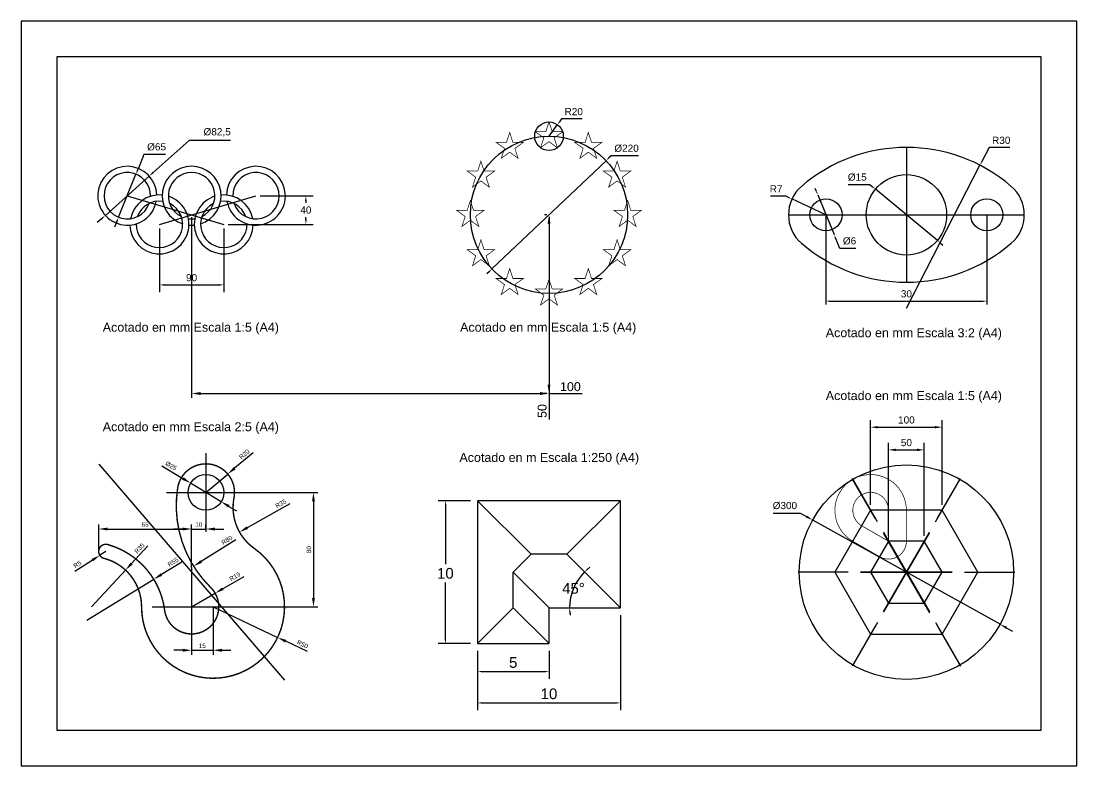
# Model space of a CAD drawing. Header units: millimetres. Extents: x 2506 to 5495, y 1094 to 5567.
# Drawn here: x 2506 to 2801.4, y 1094 to 1302.4 of the extents above; entities that cross this region are included whole.
import ezdxf

# ---------------------------------------------------------------- set-up
doc = ezdxf.new("R2010")
doc.units = ezdxf.units.MM
doc.layers.add('CapaCotas', color=252, linetype='Continuous')
doc.styles.get("Standard").update_dxf_attribs({"font": 'arial.ttf'})
doc.dimstyles.new('ISO-25', dxfattribs={"dimtxt": 2.5, "dimasz": 2.5, "dimexe": 1.25, "dimexo": 0.625, "dimtad": 1, "dimtxsty": 'Standard', "dimcen": 2.5, "dimadec": 0, "dimazin": 0, "dimtfac": 1, "dimtmove": 0, "dimatfit": 3, "dimfxl": 1, "dimarcsym": 0})

# ---------------------------------------------------------------- blocks, each defined once
blk = doc.blocks.new('*D3')
at = {"layer": 'CapaCotas', "color": 0, "lineweight": -2, "transparency": 16777216}
for p, q in [((-15.96, -15.15), (15.96, 15.15)), ((17.41, 16.52), (16.68, 15.83)), ((25, 16.52), (17.41, 16.52)), ((-16.68, -15.83), (-17.41, -16.52))]:
    blk.add_line(p, q, dxfattribs=at)
at = {"layer": 'CapaCotas', "color": 0, "transparency": 16777216}
for points in [[(16.57, 15.95), (16.8, 15.71), (15.96, 15.15)], [(-16.8, -15.71), (-16.57, -15.95), (-15.96, -15.15)]]:
    blk.add_solid(points, dxfattribs=at)
at = {"layer": 'Defpoints', "color": 0, "transparency": 16777216}
for p in [(15.96, 15.15), (-15.96, -15.15)]:
    blk.add_point(p, dxfattribs=at)
at = {"layer": 'CapaCotas', "color": 0, "transparency": 16777216, "insert": (21.7, 18.6), "char_height": 2, "attachment_point": 5}
blk.add_mtext('%%C220', dxfattribs=at)
blk = doc.blocks.new('*D4')
at = {"layer": 'CapaCotas', "color": 0, "lineweight": -2, "transparency": 16777216}
for p, q in [((3.53, 26.85), (2.94, 26.04)), ((9.31, 26.85), (3.53, 26.85)), ((0, 22), (2.36, 25.23))]:
    blk.add_line(p, q, dxfattribs=at)
at = {"layer": 'CapaCotas', "color": 0, "transparency": 16777216}
blk.add_solid([(2.81, 26.14), (3.08, 25.94), (2.36, 25.23)], dxfattribs=at)
at = {"layer": 'Defpoints', "color": 0, "transparency": 16777216}
for p in [(2.36, 25.23), (0, 22)]:
    blk.add_point(p, dxfattribs=at)
at = {"layer": 'CapaCotas', "color": 0, "transparency": 16777216, "insert": (6.92, 28.87), "char_height": 2, "attachment_point": 5}
blk.add_mtext('R20', dxfattribs=at)
blk = doc.blocks.new('*D12')
at = {"layer": 'CapaCotas', "color": 0, "lineweight": -2, "transparency": 16777216}
for p, q in [((-22, 20), (-30.99, 20)), ((-28.99, 19), (-28.99, 2.2)), ((-28.99, -19), (-28.99, -2.87)), ((-22, -20), (-30.99, -20))]:
    blk.add_line(p, q, dxfattribs=at)
at = {"layer": 'CapaCotas', "color": 0, "transparency": 16777216}
for points in [[(-29.16, 19), (-28.83, 19), (-28.99, 20)], [(-29.16, -19), (-28.83, -19), (-28.99, -20)]]:
    blk.add_solid(points, dxfattribs=at)
at = {"layer": 'Defpoints', "color": 0, "transparency": 16777216}
for p in [(-20, 20), (-28.99, -20), (-20, -20)]:
    blk.add_point(p, dxfattribs=at)
at = {"layer": 'CapaCotas', "color": 0, "transparency": 16777216, "insert": (-28.99, -0.34), "char_height": 3, "attachment_point": 5}
blk.add_mtext('10', dxfattribs=at)
blk = doc.blocks.new('*D13')
at = {"layer": 'CapaCotas', "color": 0, "lineweight": -2, "transparency": 16777216}
for p, q in [((-20, -22), (-20, -29.81)), ((0, -22), (0, -29.81)), ((-19, -27.81), (-1, -27.81))]:
    blk.add_line(p, q, dxfattribs=at)
at = {"layer": 'CapaCotas', "color": 0, "transparency": 16777216}
for points in [[(-19, -27.64), (-19, -27.97), (-20, -27.81)], [(-1, -27.64), (-1, -27.97), (0, -27.81)]]:
    blk.add_solid(points, dxfattribs=at)
at = {"layer": 'Defpoints', "color": 0, "transparency": 16777216}
for p in [(-20, -20), (0, -20), (0, -27.81)]:
    blk.add_point(p, dxfattribs=at)
at = {"layer": 'CapaCotas', "color": 0, "transparency": 16777216, "insert": (-10, -25.28), "char_height": 3, "attachment_point": 5}
blk.add_mtext('5', dxfattribs=at)
blk = doc.blocks.new('*D14')
at = {"layer": 'CapaCotas', "color": 0, "lineweight": -2, "transparency": 16777216}
for p, q in [((20, -12), (20, -38.59)), ((-20, -22), (-20, -38.59)), ((-19, -36.59), (19, -36.59))]:
    blk.add_line(p, q, dxfattribs=at)
at = {"layer": 'CapaCotas', "color": 0, "transparency": 16777216}
for points in [[(-19, -36.42), (-19, -36.75), (-20, -36.59)], [(19, -36.42), (19, -36.75), (20, -36.59)]]:
    blk.add_solid(points, dxfattribs=at)
at = {"layer": 'Defpoints', "color": 0, "transparency": 16777216}
for p in [(20, -10), (-20, -20), (20, -36.59)]:
    blk.add_point(p, dxfattribs=at)
at = {"layer": 'CapaCotas', "color": 0, "transparency": 16777216, "insert": (0, -34.05), "char_height": 3, "attachment_point": 5}
blk.add_mtext('10', dxfattribs=at)
blk = doc.blocks.new('*D15')
at = {"layer": 'CapaCotas', "color": 0, "lineweight": -2, "transparency": 16777216}
for start, end in [(135, 180), (126.9466, 130.9733), (184.0267, 188.0534)]:
    blk.add_arc((20, -10), 14.23, start, end, dxfattribs=at)
at = {"layer": 'CapaCotas', "color": 0, "transparency": 16777216}
for points in [[(10.78, 0.62), (10.55, 0.87), (9.94, 0.06)], [(5.64, -11.01), (5.97, -10.99), (5.77, -10)]]:
    blk.add_solid(points, dxfattribs=at)
at = {"layer": 'Defpoints', "color": 0, "transparency": 16777216}
for p in [(5, 5), (7.67, -2.88), (0, -10), (20, -10), (20, -10)]:
    blk.add_point(p, dxfattribs=at)
at = {"layer": 'CapaCotas', "color": 0, "transparency": 16777216, "insert": (6.85, -4.55), "char_height": 3, "attachment_point": 5}
blk.add_mtext('45°', dxfattribs=at)
blk = doc.blocks.new('*D16')
at = {"layer": 'CapaCotas', "color": 0, "lineweight": -2, "transparency": 16777216}
for p, q in [((-5, 10.16), (-5, 36.23)), ((5, 10.16), (5, 36.23)), ((-3, 34.23), (3, 34.23))]:
    blk.add_line(p, q, dxfattribs=at)
at = {"layer": 'CapaCotas', "color": 0, "transparency": 16777216}
for points in [[(-3, 34.56), (-3, 33.89), (-5, 34.23)], [(3, 34.56), (3, 33.89), (5, 34.23)]]:
    blk.add_solid(points, dxfattribs=at)
at = {"layer": 'Defpoints', "color": 0, "transparency": 16777216}
for p in [(5, 34.23), (-5, 8.66), (5, 8.66)]:
    blk.add_point(p, dxfattribs=at)
at = {"layer": 'CapaCotas', "color": 0, "transparency": 16777216, "insert": (0, 36.25), "char_height": 2, "attachment_point": 5}
blk.add_mtext('50', dxfattribs=at)
blk = doc.blocks.new('*D17')
at = {"layer": 'CapaCotas', "color": 0, "lineweight": -2, "transparency": 16777216}
for p, q in [((-10, 18.82), (-10, 42.57)), ((10, 18.82), (10, 42.57)), ((-8, 40.57), (8, 40.57))]:
    blk.add_line(p, q, dxfattribs=at)
at = {"layer": 'CapaCotas', "color": 0, "transparency": 16777216}
for points in [[(-8, 40.9), (-8, 40.23), (-10, 40.57)], [(8, 40.9), (8, 40.23), (10, 40.57)]]:
    blk.add_solid(points, dxfattribs=at)
at = {"layer": 'Defpoints', "color": 0, "transparency": 16777216}
for p in [(10, 40.57), (-10, 17.32), (10, 17.32)]:
    blk.add_point(p, dxfattribs=at)
at = {"layer": 'CapaCotas', "color": 0, "transparency": 16777216, "insert": (0, 42.59), "char_height": 2, "attachment_point": 5}
blk.add_mtext('100', dxfattribs=at)
blk = doc.blocks.new('*D18')
at = {"layer": 'CapaCotas', "color": 0, "lineweight": -2, "transparency": 16777216}
for p, q in [((-37.3, 16.53), (-29.71, 16.53)), ((-29.71, 16.53), (-27.96, 15.56)), ((26.22, -14.59), (-26.22, 14.59)), ((27.96, -15.56), (29.71, -16.53))]:
    blk.add_line(p, q, dxfattribs=at)
at = {"layer": 'CapaCotas', "color": 0, "transparency": 16777216}
for points in [[(-27.8, 15.85), (-28.13, 15.27), (-26.22, 14.59)], [(28.13, -15.27), (27.8, -15.85), (26.22, -14.59)]]:
    blk.add_solid(points, dxfattribs=at)
at = {"layer": 'Defpoints', "color": 0, "transparency": 16777216}
for p in [(-26.22, 14.59), (26.22, -14.59)]:
    blk.add_point(p, dxfattribs=at)
at = {"layer": 'CapaCotas', "color": 0, "transparency": 16777216, "insert": (-34, 18.61), "char_height": 2, "attachment_point": 5}
blk.add_mtext('%%C300', dxfattribs=at)
blk = doc.blocks.new('*U19')
at = {"layer": 'CapaCotas'}
for p, q in [((-8.56, 14.82), (-15, 25.98)), ((6.58, -11.4), (-6.27, 10.86)), ((8.29, -14.36), (15, -25.98))]:
    blk.add_line(p, q, dxfattribs=at)
blk = doc.blocks.new('*U20')
at = {"layer": 'CapaCotas', "color": 0, "linetype": 'ByBlock', "lineweight": -2, "transparency": 16777216}
for p, rotation in [((345.98, 380.57), 59.99999999999999), ((346.14, 380.29), 120), ((346.46, 380.84), 299.9999999999999), ((346.61, 380.57), 240), ((346.46, 380.29), 180)]:
    blk.add_blockref('*U19', p, dxfattribs=dict(at, rotation=rotation))
blk.add_blockref('*U19', (346.14, 380.84), dxfattribs=at)
blk = doc.blocks.new('*D22')
at = {"layer": 'CapaCotas', "color": 0, "lineweight": -2, "transparency": 16777216}
for p, q in [((17.18, 33.41), (12.03, 29.08)), ((4, 22.31), (10.12, 27.47))]:
    blk.add_line(p, q, dxfattribs=at)
at = {"layer": 'CapaCotas', "color": 0, "transparency": 16777216}
blk.add_solid([(11.76, 29.39), (12.3, 28.76), (10.12, 27.47)], dxfattribs=at)
at = {"layer": 'Defpoints', "color": 0, "transparency": 16777216}
for p in [(10.12, 27.47), (4, 22.31)]:
    blk.add_point(p, dxfattribs=at)
at = {"layer": 'CapaCotas', "color": 0, "transparency": 16777216, "insert": (14.75, 33.02), "char_height": 1.25, "attachment_point": 5, "rotation": 40.1013}
blk.add_mtext('R20', dxfattribs=at)
blk = doc.blocks.new('*D23')
at = {"layer": 'CapaCotas', "color": 0, "lineweight": -2, "transparency": 16777216}
for p, q in [((-8.32, 29.78), (-2.41, 26.2)), ((8.28, 19.72), (-0.28, 24.9)), ((10.41, 18.42), (12.55, 17.13))]:
    blk.add_line(p, q, dxfattribs=at)
at = {"layer": 'CapaCotas', "color": 0, "transparency": 16777216}
for points in [[(-2.2, 26.56), (-2.63, 25.84), (-0.28, 24.9)], [(10.63, 18.78), (10.2, 18.07), (8.28, 19.72)]]:
    blk.add_solid(points, dxfattribs=at)
at = {"layer": 'Defpoints', "color": 0, "transparency": 16777216}
for p in [(-0.28, 24.9), (8.28, 19.72)]:
    blk.add_point(p, dxfattribs=at)
at = {"layer": 'CapaCotas', "color": 0, "transparency": 16777216, "insert": (-5.76, 29.75), "char_height": 1.25, "attachment_point": 5, "rotation": 328.778}
blk.add_mtext('%%C25', dxfattribs=at)
blk = doc.blocks.new('*D24')
at = {"layer": 'CapaCotas', "color": 0, "lineweight": -2, "transparency": 16777216}
for p, q in [((-2.5, 12.08), (-5, 12.08)), ((0, 1.31), (0, 13.33)), ((0, 12.08), (4, 12.08)), ((4, 12.08), (4, 13.33)), ((6.5, 12.08), (9, 12.08))]:
    blk.add_line(p, q, dxfattribs=at)
at = {"layer": 'CapaCotas', "color": 0, "transparency": 16777216}
for points in [[(-2.5, 12.49), (-2.5, 11.66), (0, 12.08)], [(6.5, 12.49), (6.5, 11.66), (4, 12.08)]]:
    blk.add_solid(points, dxfattribs=at)
at = {"layer": 'Defpoints', "color": 0, "transparency": 16777216}
for p in [(4, 12.08), (4, 12.08), (0, 1.31)]:
    blk.add_point(p, dxfattribs=at)
at = {"layer": 'CapaCotas', "color": 0, "transparency": 16777216, "insert": (2, 13.34), "char_height": 1.25, "width": 4.2224, "attachment_point": 5}
blk.add_mtext('10', dxfattribs=at)
blk = doc.blocks.new('*D25')
at = {"layer": 'CapaCotas', "color": 0, "lineweight": -2, "transparency": 16777216}
for p, q in [((6, -9.69), (6, -23.11)), ((-2.5, -21.86), (-5, -21.86)), ((0, -20.69), (0, -23.11)), ((0, -21.86), (6, -21.86)), ((8.5, -21.86), (11, -21.86))]:
    blk.add_line(p, q, dxfattribs=at)
at = {"layer": 'CapaCotas', "color": 0, "transparency": 16777216}
for points in [[(-2.5, -21.44), (-2.5, -22.27), (0, -21.86)], [(8.5, -21.44), (8.5, -22.27), (6, -21.86)]]:
    blk.add_solid(points, dxfattribs=at)
at = {"layer": 'Defpoints', "color": 0, "transparency": 16777216}
for p in [(6, -9.69), (0, -20.69), (6, -21.86)]:
    blk.add_point(p, dxfattribs=at)
at = {"layer": 'CapaCotas', "color": 0, "transparency": 16777216, "insert": (3, -20.6), "char_height": 1.25, "attachment_point": 5}
blk.add_mtext('15', dxfattribs=at)
blk = doc.blocks.new('*D26')
at = {"layer": 'CapaCotas', "color": 0, "lineweight": -2, "transparency": 16777216}
for p, q in [((-26, 5.8), (-26, 13.33)), ((-23.5, 12.08), (-2.5, 12.08)), ((0, 12.08), (0, 13.33))]:
    blk.add_line(p, q, dxfattribs=at)
at = {"layer": 'CapaCotas', "color": 0, "transparency": 16777216}
for points in [[(-23.5, 12.49), (-23.5, 11.66), (-26, 12.08)], [(-2.5, 12.49), (-2.5, 11.66), (0, 12.08)]]:
    blk.add_solid(points, dxfattribs=at)
at = {"layer": 'Defpoints', "color": 0, "transparency": 16777216}
for p in [(0, 12.08), (0, 12.08), (-26, 5.8)]:
    blk.add_point(p, dxfattribs=at)
at = {"layer": 'CapaCotas', "color": 0, "transparency": 16777216, "insert": (-13, 13.34), "char_height": 1.25, "attachment_point": 5}
blk.add_mtext('65', dxfattribs=at)
blk = doc.blocks.new('*D27')
at = {"layer": 'CapaCotas', "color": 0, "lineweight": -2, "transparency": 16777216}
for p, q in [((4, 22.31), (35.35, 22.31)), ((34.1, 19.81), (34.1, -7.19)), ((0, -9.69), (35.35, -9.69))]:
    blk.add_line(p, q, dxfattribs=at)
at = {"layer": 'CapaCotas', "color": 0, "transparency": 16777216}
for points in [[(33.68, 19.81), (34.51, 19.81), (34.1, 22.31)], [(33.68, -7.19), (34.51, -7.19), (34.1, -9.69)]]:
    blk.add_solid(points, dxfattribs=at)
at = {"layer": 'Defpoints', "color": 0, "transparency": 16777216}
for p in [(4, 22.31), (0, -9.69), (34.1, -9.69)]:
    blk.add_point(p, dxfattribs=at)
at = {"layer": 'CapaCotas', "color": 0, "transparency": 16777216, "insert": (32.83, 6.31), "char_height": 1.25, "attachment_point": 5, "rotation": 90}
blk.add_mtext('80', dxfattribs=at)
blk = doc.blocks.new('*D28')
at = {"layer": 'CapaCotas', "color": 0, "lineweight": -2, "transparency": 16777216}
for p, q in [((-2.7, 2.84), (-8.46, -0.68)), ((-29.36, -13.47), (-10.59, -1.98))]:
    blk.add_line(p, q, dxfattribs=at)
at = {"layer": 'CapaCotas', "color": 0, "transparency": 16777216}
blk.add_solid([(-8.68, -0.32), (-8.24, -1.04), (-10.59, -1.98)], dxfattribs=at)
at = {"layer": 'Defpoints', "color": 0, "transparency": 16777216}
for p in [(-10.59, -1.98), (-29.36, -13.47)]:
    blk.add_point(p, dxfattribs=at)
at = {"layer": 'CapaCotas', "color": 0, "transparency": 16777216, "insert": (-5.17, 2.81), "char_height": 1.25, "attachment_point": 5, "rotation": 31.4558}
blk.add_mtext('R55', dxfattribs=at)
blk = doc.blocks.new('*D29')
at = {"layer": 'CapaCotas', "color": 0, "lineweight": -2, "transparency": 16777216}
for p, q in [((-12.21, 7.37), (-16.79, 2.42)), ((-28, -9.69), (-18.49, 0.59))]:
    blk.add_line(p, q, dxfattribs=at)
at = {"layer": 'CapaCotas', "color": 0, "transparency": 16777216}
blk.add_solid([(-17.1, 2.7), (-16.49, 2.14), (-18.49, 0.59)], dxfattribs=at)
at = {"layer": 'Defpoints', "color": 0, "transparency": 16777216}
for p in [(-18.49, 0.59), (-28, -9.69)]:
    blk.add_point(p, dxfattribs=at)
at = {"layer": 'CapaCotas', "color": 0, "transparency": 16777216, "insert": (-14.58, 6.67), "char_height": 1.25, "attachment_point": 5, "rotation": 47.2176}
blk.add_mtext('R35', dxfattribs=at)
blk = doc.blocks.new('*D30')
at = {"layer": 'CapaCotas', "color": 0, "lineweight": -2, "transparency": 16777216}
for p, q in [((-32.64, 0.24), (-27.78, 3.37)), ((-24, 5.8), (-25.68, 4.72))]:
    blk.add_line(p, q, dxfattribs=at)
at = {"layer": 'CapaCotas', "color": 0, "transparency": 16777216}
blk.add_solid([(-28.01, 3.72), (-27.56, 3.02), (-25.68, 4.72)], dxfattribs=at)
at = {"layer": 'Defpoints', "color": 0, "transparency": 16777216}
for p in [(-25.68, 4.72), (-24, 5.8)]:
    blk.add_point(p, dxfattribs=at)
at = {"layer": 'CapaCotas', "color": 0, "transparency": 16777216, "insert": (-31.94, 2.18), "char_height": 1.25, "attachment_point": 5, "rotation": 32.814}
blk.add_mtext('R5', dxfattribs=at)
blk = doc.blocks.new('*D31')
at = {"layer": 'CapaCotas', "color": 0, "lineweight": -2, "transparency": 16777216}
for p, q in [((6, -9.69), (24.07, -18.26)), ((32.41, -22.21), (26.33, -19.33))]:
    blk.add_line(p, q, dxfattribs=at)
at = {"layer": 'CapaCotas', "color": 0, "transparency": 16777216}
blk.add_solid([(26.51, -18.95), (26.15, -19.7), (24.07, -18.26)], dxfattribs=at)
at = {"layer": 'Defpoints', "color": 0, "transparency": 16777216}
for p in [(6, -9.69), (24.07, -18.26)]:
    blk.add_point(p, dxfattribs=at)
at = {"layer": 'CapaCotas', "color": 0, "transparency": 16777216, "insert": (31.04, -20.16), "char_height": 1.25, "attachment_point": 5, "rotation": 334.6333}
blk.add_mtext('R50', dxfattribs=at)
blk = doc.blocks.new('*D32')
at = {"layer": 'CapaCotas', "color": 0, "lineweight": -2, "transparency": 16777216}
blk.add_line((27.44, 19.14), (15.58, 12.45), dxfattribs=at)
at = {"layer": 'CapaCotas', "color": 0, "transparency": 16777216}
blk.add_solid([(15.37, 12.81), (15.78, 12.08), (13.4, 11.22)], dxfattribs=at)
at = {"layer": 'Defpoints', "color": 0, "transparency": 16777216}
for p in [(25.59, 18.1), (13.4, 11.22)]:
    blk.add_point(p, dxfattribs=at)
at = {"layer": 'CapaCotas', "color": 0, "transparency": 16777216, "insert": (24.97, 19.2), "char_height": 1.25, "attachment_point": 5, "rotation": 29.4452}
blk.add_mtext('R35', dxfattribs=at)
blk = doc.blocks.new('*D33')
at = {"layer": 'CapaCotas', "color": 0, "lineweight": -2, "transparency": 16777216}
for p, q in [((14.58, -1.26), (8.74, -4.63)), ((0, -9.69), (6.58, -5.88))]:
    blk.add_line(p, q, dxfattribs=at)
at = {"layer": 'CapaCotas', "color": 0, "transparency": 16777216}
blk.add_solid([(8.53, -4.27), (8.95, -4.99), (6.58, -5.88)], dxfattribs=at)
at = {"layer": 'Defpoints', "color": 0, "transparency": 16777216}
for p in [(6.58, -5.88), (0, -9.69)]:
    blk.add_point(p, dxfattribs=at)
at = {"layer": 'CapaCotas', "color": 0, "transparency": 16777216, "insert": (12.11, -1.23), "char_height": 1.25, "attachment_point": 5, "rotation": 30.0398}
blk.add_mtext('R19', dxfattribs=at)
blk = doc.blocks.new('*D34')
at = {"layer": 'CapaCotas', "color": 0, "lineweight": -2, "transparency": 16777216}
blk.add_line((12.36, 9.02), (2.68, 2.99), dxfattribs=at)
at = {"layer": 'CapaCotas', "color": 0, "transparency": 16777216}
blk.add_solid([(2.46, 3.34), (2.9, 2.63), (0.56, 1.66)], dxfattribs=at)
at = {"layer": 'Defpoints', "color": 0, "transparency": 16777216}
for p in [(27.71, 18.6), (0.56, 1.66)]:
    blk.add_point(p, dxfattribs=at)
at = {"layer": 'CapaCotas', "color": 0, "transparency": 16777216, "insert": (9.89, 8.97), "char_height": 1.25, "attachment_point": 5, "rotation": 31.9593}
blk.add_mtext('R80', dxfattribs=at)
blk = doc.blocks.new('*D36')
at = {"layer": 'CapaCotas', "color": 0, "lineweight": -2, "transparency": 16777216}
for p, q in [((2553.7, 1247.61), (2553.7, 1196.98)), ((2653.7, 1247.61), (2653.7, 1196.98)), ((2556.2, 1198.23), (2651.2, 1198.23)), ((2653.7, 1198.23), (2662.94, 1198.23))]:
    blk.add_line(p, q, dxfattribs=at)
at = {"layer": 'CapaCotas', "color": 0, "transparency": 16777216}
for points in [[(2556.2, 1198.65), (2556.2, 1197.81), (2553.7, 1198.23)], [(2651.2, 1198.65), (2651.2, 1197.81), (2653.7, 1198.23)]]:
    blk.add_solid(points, dxfattribs=at)
at = {"layer": 'Defpoints', "color": 0, "transparency": 16777216}
for p in [(2553.7, 1248.23), (2653.7, 1248.23), (2653.7, 1198.23)]:
    blk.add_point(p, dxfattribs=at)
at = {"layer": 'CapaCotas', "color": 0, "transparency": 16777216, "insert": (2659.68, 1200.13), "char_height": 2.5, "attachment_point": 5}
blk.add_mtext('100', dxfattribs=at)
blk = doc.blocks.new('*D37')
at = {"layer": 'CapaCotas', "color": 0, "lineweight": -2, "transparency": 16777216}
for p, q in [((2653.07, 1248.23), (2652.45, 1248.23)), ((2653.7, 1245.73), (2653.7, 1200.73)), ((2653.07, 1198.23), (2652.45, 1198.23)), ((2653.7, 1198.23), (2653.7, 1190.91))]:
    blk.add_line(p, q, dxfattribs=at)
at = {"layer": 'CapaCotas', "color": 0, "transparency": 16777216}
for points in [[(2653.28, 1245.73), (2654.11, 1245.73), (2653.7, 1248.23)], [(2653.28, 1200.73), (2654.11, 1200.73), (2653.7, 1198.23)]]:
    blk.add_solid(points, dxfattribs=at)
at = {"layer": 'Defpoints', "color": 0, "transparency": 16777216}
for p in [(2653.7, 1248.23), (2653.7, 1198.23), (2653.7, 1198.23)]:
    blk.add_point(p, dxfattribs=at)
at = {"layer": 'CapaCotas', "color": 0, "transparency": 16777216, "insert": (2651.79, 1193.32), "char_height": 2.5, "attachment_point": 5, "rotation": 90}
blk.add_mtext('50', dxfattribs=at)
blk = doc.blocks.new('*D38')
at = {"layer": 'CapaCotas', "color": 0, "lineweight": -2, "transparency": 16777216}
for p, q in [((-13.33, 16.91), (-15, 12.75)), ((-7.27, 16.91), (-13.33, 16.91)), ((-20.43, -0.69), (-15.57, 11.36)), ((-21, -2.08), (-21.56, -3.48))]:
    blk.add_line(p, q, dxfattribs=at)
at = {"layer": 'CapaCotas', "color": 0, "transparency": 16777216}
for points in [[(-15.24, 12.85), (-14.77, 12.66), (-15.57, 11.36)], [(-21.23, -1.99), (-20.76, -2.18), (-20.43, -0.69)]]:
    blk.add_solid(points, dxfattribs=at)
at = {"layer": 'Defpoints', "color": 0, "transparency": 16777216}
for p in [(-15.57, 11.36), (-20.43, -0.69)]:
    blk.add_point(p, dxfattribs=at)
at = {"layer": 'CapaCotas', "color": 0, "transparency": 16777216, "insert": (-9.8, 18.99), "char_height": 2, "attachment_point": 5}
blk.add_mtext('%%C65', dxfattribs=at)
blk = doc.blocks.new('*D39')
at = {"layer": 'CapaCotas', "color": 0, "lineweight": -2, "transparency": 16777216}
for p, q in [((-0.71, 20.83), (-10.74, 11.84)), ((10.84, 20.83), (-0.71, 20.83)), ((-24.14, -0.17), (-11.86, 10.84)), ((-25.26, -1.18), (-26.38, -2.18))]:
    blk.add_line(p, q, dxfattribs=at)
at = {"layer": 'CapaCotas', "color": 0, "transparency": 16777216}
for points in [[(-10.91, 12.03), (-10.57, 11.66), (-11.86, 10.84)], [(-25.43, -0.99), (-25.09, -1.36), (-24.14, -0.17)]]:
    blk.add_solid(points, dxfattribs=at)
at = {"layer": 'Defpoints', "color": 0, "transparency": 16777216}
for p in [(-11.86, 10.84), (-24.14, -0.17)]:
    blk.add_point(p, dxfattribs=at)
at = {"layer": 'CapaCotas', "color": 0, "transparency": 16777216, "insert": (7.14, 23.07), "char_height": 2, "width": 10.9502, "attachment_point": 5}
blk.add_mtext('%%C82,5', dxfattribs=at)
blk = doc.blocks.new('*D40')
at = {"layer": 'CapaCotas', "color": 0, "lineweight": -2, "transparency": 16777216}
for p, q in [((-9, -3.87), (-9, -21.62)), ((9, -3.87), (9, -21.62)), ((-7.5, -19.62), (7.5, -19.62))]:
    blk.add_line(p, q, dxfattribs=at)
at = {"layer": 'CapaCotas', "color": 0, "transparency": 16777216}
for points in [[(-7.5, -19.37), (-7.5, -19.87), (-9, -19.62)], [(7.5, -19.37), (7.5, -19.87), (9, -19.62)]]:
    blk.add_solid(points, dxfattribs=at)
at = {"layer": 'Defpoints', "color": 0, "transparency": 16777216}
for p in [(-9, -2.67), (9, -2.67), (9, -19.62)]:
    blk.add_point(p, dxfattribs=at)
at = {"layer": 'CapaCotas', "color": 0, "transparency": 16777216, "insert": (0, -17.6), "char_height": 2, "attachment_point": 5}
blk.add_mtext('90', dxfattribs=at)
blk = doc.blocks.new('*D41')
at = {"layer": 'CapaCotas', "color": 0, "lineweight": -2, "transparency": 16777216}
for p, q in [((19.2, 5.33), (33.97, 5.33)), ((31.97, 3.83), (31.97, 3.35)), ((10.2, -2.67), (33.97, -2.67)), ((31.97, -1.17), (31.97, -0.69))]:
    blk.add_line(p, q, dxfattribs=at)
at = {"layer": 'CapaCotas', "color": 0, "transparency": 16777216}
for points in [[(31.72, 3.83), (32.22, 3.83), (31.97, 5.33)], [(31.72, -1.17), (32.22, -1.17), (31.97, -2.67)]]:
    blk.add_solid(points, dxfattribs=at)
at = {"layer": 'Defpoints', "color": 0, "transparency": 16777216}
for p in [(18, 5.33), (31.97, 5.33), (9, -2.67)]:
    blk.add_point(p, dxfattribs=at)
at = {"layer": 'CapaCotas', "color": 0, "transparency": 16777216, "insert": (31.97, 1.33), "char_height": 2, "width": 1.3179, "attachment_point": 5}
blk.add_mtext('40', dxfattribs=at)
blk = doc.blocks.new('*D42')
at = {"layer": 'CapaCotas', "color": 0, "lineweight": -2, "transparency": 16777216}
for p, q in [((-22.5, 0), (-22.5, -25.14)), ((22.5, 0), (22.5, -25.14)), ((-21.5, -24.14), (21.5, -24.14))]:
    blk.add_line(p, q, dxfattribs=at)
at = {"layer": 'CapaCotas', "color": 0, "transparency": 16777216}
for points in [[(-21.5, -23.97), (-21.5, -24.3), (-22.5, -24.14)], [(21.5, -23.97), (21.5, -24.3), (22.5, -24.14)]]:
    blk.add_solid(points, dxfattribs=at)
at = {"layer": 'Defpoints', "color": 0, "transparency": 16777216}
for p in [(-22.5, 0), (22.5, 0), (22.5, -24.14)]:
    blk.add_point(p, dxfattribs=at)
at = {"layer": 'CapaCotas', "color": 0, "transparency": 16777216, "insert": (0, -22.11), "char_height": 2, "attachment_point": 5}
blk.add_mtext('30', dxfattribs=at)
blk = doc.blocks.new('*D43')
at = {"layer": 'CapaCotas', "color": 0, "lineweight": -2, "transparency": 16777216}
for p, q in [((-16.26, 8.45), (-10.21, 8.45)), ((-10.21, 8.45), (-9.44, 7.81)), ((8.67, -7.17), (-8.67, 7.17)), ((9.44, -7.81), (10.21, -8.45))]:
    blk.add_line(p, q, dxfattribs=at)
at = {"layer": 'CapaCotas', "color": 0, "transparency": 16777216}
for points in [[(-9.33, 7.94), (-9.54, 7.68), (-8.67, 7.17)], [(9.54, -7.68), (9.33, -7.94), (8.67, -7.17)]]:
    blk.add_solid(points, dxfattribs=at)
at = {"layer": 'Defpoints', "color": 0, "transparency": 16777216}
for p in [(-8.67, 7.17), (8.67, -7.17)]:
    blk.add_point(p, dxfattribs=at)
at = {"layer": 'CapaCotas', "color": 0, "transparency": 16777216, "insert": (-13.74, 10.53), "char_height": 2, "attachment_point": 5}
blk.add_mtext('%%C15', dxfattribs=at)
blk = doc.blocks.new('*D44')
at = {"layer": 'CapaCotas', "color": 0, "lineweight": -2, "transparency": 16777216}
for p, q in [((-38.06, 5.27), (-33.83, 5.27)), ((-33.83, 5.27), (-32.93, 4.85)), ((-22.5, 0), (-32.02, 4.43))]:
    blk.add_line(p, q, dxfattribs=at)
at = {"layer": 'CapaCotas', "color": 0, "transparency": 16777216}
blk.add_solid([(-32.86, 5), (-33, 4.7), (-32.02, 4.43)], dxfattribs=at)
at = {"layer": 'Defpoints', "color": 0, "transparency": 16777216}
for p in [(-32.02, 4.43), (-22.5, 0)]:
    blk.add_point(p, dxfattribs=at)
at = {"layer": 'CapaCotas', "color": 0, "transparency": 16777216, "insert": (-36.45, 7.27), "char_height": 2, "attachment_point": 5}
blk.add_mtext('R7', dxfattribs=at)
blk = doc.blocks.new('*D45')
at = {"layer": 'CapaCotas', "color": 0, "lineweight": -2, "transparency": 16777216}
for p, q in [((23.14, 18.82), (21.05, 14.75)), ((28.92, 18.82), (23.14, 18.82)), ((0, -26.15), (20.59, 13.86))]:
    blk.add_line(p, q, dxfattribs=at)
at = {"layer": 'CapaCotas', "color": 0, "transparency": 16777216}
blk.add_solid([(20.9, 14.82), (21.2, 14.67), (20.59, 13.86)], dxfattribs=at)
at = {"layer": 'Defpoints', "color": 0, "transparency": 16777216}
for p in [(20.59, 13.86), (0, -26.15)]:
    blk.add_point(p, dxfattribs=at)
at = {"layer": 'CapaCotas', "color": 0, "transparency": 16777216, "insert": (26.53, 20.84), "char_height": 2, "attachment_point": 5}
blk.add_mtext('R30', dxfattribs=at)
blk = doc.blocks.new('*D46')
at = {"layer": 'CapaCotas', "color": 0, "lineweight": -2, "transparency": 16777216}
for p, q in [((-25.15, 6.48), (-25.53, 7.4)), ((-24.77, 5.55), (-20.23, -5.55)), ((-18.66, -9.4), (-19.85, -6.48)), ((-14.17, -9.4), (-18.66, -9.4))]:
    blk.add_line(p, q, dxfattribs=at)
at = {"layer": 'CapaCotas', "color": 0, "transparency": 16777216}
for points in [[(-25, 6.54), (-25.3, 6.42), (-24.77, 5.55)], [(-19.7, -6.42), (-20, -6.54), (-20.23, -5.55)]]:
    blk.add_solid(points, dxfattribs=at)
at = {"layer": 'Defpoints', "color": 0, "transparency": 16777216}
for p in [(-24.77, 5.55), (-20.23, -5.55)]:
    blk.add_point(p, dxfattribs=at)
at = {"layer": 'CapaCotas', "color": 0, "transparency": 16777216, "insert": (-15.91, -7.32), "char_height": 2, "attachment_point": 5}
blk.add_mtext('%%C6', dxfattribs=at)
blk = doc.blocks.new('bandera')
at = {"const_width": 0.2}
for points in [[(0, 26), (-0.898, 23.236), (-3.804, 23.236), (-1.453, 21.528), (-2.351, 18.764), (0, 20.472), (2.351, 18.764), (1.453, 21.528), (3.804, 23.236), (0.898, 23.236), (0, 26)], [(-11, 23.053), (-11.898, 20.289), (-14.804, 20.289), (-12.453, 18.58), (-13.351, 15.816), (-11, 17.525), (-8.649, 15.816), (-9.547, 18.58), (-7.196, 20.289), (-10.102, 20.289), (-11, 23.053)], [(11, 23.053), (10.102, 20.289), (7.196, 20.289), (9.547, 18.58), (8.649, 15.816), (11, 17.525), (13.351, 15.816), (12.453, 18.58), (14.804, 20.289), (11.898, 20.289), (11, 23.053)], [(-19.053, 15), (-19.951, 12.236), (-22.857, 12.236), (-20.506, 10.528), (-21.404, 7.764), (-19.053, 9.472), (-16.701, 7.764), (-17.599, 10.528), (-15.248, 12.236), (-18.155, 12.236), (-19.053, 15)], [(19.053, 15), (18.155, 12.236), (15.248, 12.236), (17.599, 10.528), (16.701, 7.764), (19.053, 9.472), (21.404, 7.764), (20.506, 10.528), (22.857, 12.236), (19.951, 12.236), (19.053, 15)], [(-22, 4), (-22.898, 1.236), (-25.804, 1.236), (-23.453, -0.472), (-24.351, -3.236), (-22, -1.528), (-19.649, -3.236), (-20.547, -0.472), (-18.196, 1.236), (-21.102, 1.236), (-22, 4)], [(22, 4), (21.102, 1.236), (18.196, 1.236), (20.547, -0.472), (19.649, -3.236), (22, -1.528), (24.351, -3.236), (23.453, -0.472), (25.804, 1.236), (22.898, 1.236), (22, 4)], [(-19.053, -7), (-19.951, -9.764), (-22.857, -9.764), (-20.506, -11.472), (-21.404, -14.236), (-19.053, -12.528), (-16.701, -14.236), (-17.599, -11.472), (-15.248, -9.764), (-18.155, -9.764), (-19.053, -7)], [(19.053, -7), (18.155, -9.764), (15.248, -9.764), (17.599, -11.472), (16.701, -14.236), (19.053, -12.528), (21.404, -14.236), (20.506, -11.472), (22.857, -9.764), (19.951, -9.764), (19.053, -7)], [(-11, -15.053), (-11.898, -17.816), (-14.804, -17.816), (-12.453, -19.525), (-13.351, -22.289), (-11, -20.58), (-8.649, -22.289), (-9.547, -19.525), (-7.196, -17.816), (-10.102, -17.816), (-11, -15.053)], [(11, -15.053), (10.102, -17.816), (7.196, -17.816), (9.547, -19.525), (8.649, -22.289), (11, -20.58), (13.351, -22.289), (12.453, -19.525), (14.804, -17.816), (11.898, -17.816), (11, -15.053)], [(0, -18), (-0.898, -20.764), (-3.804, -20.764), (-1.453, -22.472), (-2.351, -25.236), (0, -23.528), (2.351, -25.236), (1.453, -22.472), (3.804, -20.764), (0.898, -20.764), (0, -18)]]:
    blk.add_lwpolyline(points, dxfattribs=at)
at = {"layer": 'CapaCotas'}
for centre, radius in [((0, 22), 4), ((0, 0), 22)]:
    blk.add_circle(centre, radius, dxfattribs=at)
at = {"insert": (-24.878, -30.206), "char_height": 2.5, "attachment_point": 1}
blk.add_mtext_dynamic_manual_height_columns('Acotado en mm Escala 1:5 (A4)', width=50.12188, gutter_width=12.5, heights=[0], dxfattribs=at)
at = {"layer": 'CapaCotas'}
dim = blk.add_radius_dim(center=(0, 22), mpoint=(2.356, 25.233), text='R20', dimstyle='ISO-25', dxfattribs=at)
dim.commit()
dim.dimension.update_dxf_attribs({"geometry": '*D4', "text_midpoint": (6.919, 28.87)})
dim = blk.add_diameter_dim_2p(p1=(-15.956, -15.146), p2=(15.956, 15.146), text='%%C220', dimstyle='ISO-25', dxfattribs=at)
dim.commit()
dim.dimension.update_dxf_attribs({"geometry": '*D3', "text_midpoint": (21.701, 18.6)})
blk = doc.blocks.new('tejado')
for p, q in [((-5, 5), (-20, 20)), ((5, 5), (20, 20)), ((-10, 0), (-5, 5)), ((5, 5), (-5, 5)), ((20, -10), (5, 5)), ((-10, -10), (-10, 0)), ((-10, 0), (0, -10)), ((-20, -20), (-10, -10)), ((0, -20), (-10, -10)), ((0, -10), (20, -10))]:
    blk.add_line(p, q)
for points in [[(20, -10), (20, 20), (-20, 20), (-20, -20), (0, -20)], [(-20, 0), (-20, -20), (0, -20), (0, -10)]]:
    blk.add_lwpolyline(points)
at = {"insert": (-25.07, 33.355), "char_height": 2.5, "attachment_point": 1}
blk.add_mtext_dynamic_manual_height_columns('Acotado en m Escala 1:250 (A4)', width=50.12188, gutter_width=12.5, heights=[0], dxfattribs=at)
at = {"layer": 'CapaCotas'}
dim = blk.add_linear_dim(base=(-28.995, -20), p1=(-20, 20), p2=(-20, -20), angle=90, text='10', dimstyle='ISO-25', dxfattribs=at)
dim.commit()
dim.dimension.update_dxf_attribs({"geometry": '*D12', "text_midpoint": (-28.995, -0.335), "dimtype": 160})
dim = blk.add_angular_dim_2l(base=(7.675, -2.884), line1=((0, -10), (20, -10)), line2=((20, -10), (5, 5)), dimstyle='ISO-25', dxfattribs=at)
dim.commit()
dim.dimension.update_dxf_attribs({"geometry": '*D15', "text_midpoint": (6.852, -4.554)})
for base, p2, text, picture, middle in [((20, -36.586), (20, -10), '10', '*D14', (0, -34.055)), ((0, -27.808), (0, -20), '5', '*D13', (-10, -25.282))]:
    dim = blk.add_linear_dim(base=base, p1=(-20, -20), p2=p2, text=text, dimstyle='ISO-25', dxfattribs=at)
    dim.commit()
    dim.dimension.update_dxf_attribs({"geometry": picture, "text_midpoint": middle})
blk = doc.blocks.new('flor')
at = {"const_width": 0.2}
for points in [[(0, 8.66), (0, 17.321, 1.7320508), (-15, 8.66), (-7.5, 4.33, 0.5773503)], [(-5, 8.66), (-5, 17.321, 1.7320508), (-12.5, 12.99)]]:
    blk.add_lwpolyline(points, format="xyb", close=True, dxfattribs=at)
at = {"layer": 'CapaCotas'}
for p, q in [((-8.557, 14.821), (-15, 25.981)), ((6.583, -11.402), (-6.269, 10.859)), ((8.292, -14.361), (15, -25.981))]:
    blk.add_line(p, q, dxfattribs=at)
for points in [[(-10, 17.321), (-20, 0), (-10, -17.321), (10, -17.321), (20, 0), (10, 17.321)], [(-5, 8.66), (-10, 0), (-5, -8.66), (5, -8.66), (10, 0), (5, 8.66)]]:
    blk.add_lwpolyline(points, close=True, dxfattribs=at)
blk.add_circle((0, 0), 30, dxfattribs=at)
blk.add_blockref('*U20', (-346.298, -380.567), dxfattribs=at)
for base, p1, p2, text, picture, middle in [((10, 40.566), (-10, 17.321), (10, 17.321), '100', '*D17', (0, 42.587)), ((5, 34.228), (-5, 8.66), (5, 8.66), '50', '*D16', (0, 36.249))]:
    dim = blk.add_linear_dim(base=base, p1=p1, p2=p2, text=text, dimstyle='ISO-25', dxfattribs=at)
    dim.commit()
    dim.dimension.update_dxf_attribs({"geometry": picture, "text_midpoint": middle})
dim = blk.add_diameter_dim_2p(p1=(26.216, -14.586), p2=(-26.216, 14.586), text='%%C300', dimstyle='ISO-25', dxfattribs=at)
dim.commit()
dim.dimension.update_dxf_attribs({"geometry": '*D18', "text_midpoint": (-34.005, 18.608)})
blk = doc.blocks.new('gancho')
at = {"const_width": 0.4}
blk.add_lwpolyline([(-14, -9.688, 1.6449061), (17.525, 6.657, -0.2955124), (11.852, 20.78, 1.0188885), (-3.904, 23.549, 0.2423258), (5.318, -4.259, -1.4053133), (-7.538, -10.658, 0.3015825), (-23.464, 7.731, 1.0093104), (-24.5, 3.867, -0.3419987)], format="xyb", close=True, dxfattribs=at)
blk.add_circle((4, 22.312), 5)
at = {"layer": 'CapaCotas'}
for p, q in [((4, 33.312), (4, 11.312)), ((-26, 30.191), (26, -30.191)), ((-7, 22.312), (15, 22.312)), ((0, 1.312), (0, -20.688)), ((-11, -9.688), (11, -9.688))]:
    blk.add_line(p, q, dxfattribs=at)
for center, mpoint, text, picture, middle in [((4, 22.312), (10.119, 27.465), 'R20', '*D22', (14.749, 33.015)), ((-28, -9.688), (-18.491, 0.587), 'R35', '*D29', (-14.58, 6.673)), ((-24, 5.804), (-25.681, 4.72), 'R5', '*D30', (-31.942, 2.183)), ((-29.358, -13.465), (-10.591, -1.985), 'R55', '*D28', (-5.173, 2.808)), ((0, -9.688), (6.579, -5.883), 'R19', '*D33', (12.11, -1.226)), ((6, -9.688), (24.072, -18.256), 'R50', '*D31', (31.043, -20.164))]:
    dim = blk.add_radius_dim(center=center, mpoint=mpoint, text=text, dimstyle='ISO-25', dxfattribs=at)
    dim.commit()
    dim.dimension.update_dxf_attribs({"geometry": picture, "text_midpoint": middle})
dim = blk.add_diameter_dim_2p(p1=(8.276, 19.72), p2=(-0.276, 24.904), text='%%C25', dimstyle='ISO-25', dxfattribs=at)
dim.commit()
dim.dimension.update_dxf_attribs({"geometry": '*D23', "text_midpoint": (-5.764, 29.749)})
dim = blk.add_linear_dim(base=(34.097, -9.688), p1=(4, 22.312), p2=(0, -9.688), angle=90, text='80', dimstyle='ISO-25', dxfattribs=at)
dim.commit()
dim.dimension.update_dxf_attribs({"geometry": '*D27', "text_midpoint": (32.834, 6.312)})
for center, mpoint, text, picture, middle in [((27.711, 18.601), (0.562, 1.662), 'R80', '*D34', (10.56, 7.9)), ((25.593, 18.099), (13.401, 11.217), 'R35', '*D32', (25.593, 18.099))]:
    dim = blk.add_radius_dim(center=center, mpoint=mpoint, text=text, dimstyle='ISO-25', dxfattribs=at)
    dim.commit()
    dim.dimension.update_dxf_attribs({"geometry": picture, "text_midpoint": middle, "dimtype": 164})
for base, p1, p2, text, picture, middle in [((0, 12.076), (-26, 5.804), (0, 12.076), '65', '*D26', (-13, 13.34)), ((4, 12.076), (0, 1.312), (4, 12.076), '10', '*D24', (2, 13.34)), ((6, -21.858), (0, -20.688), (6, -9.688), '15', '*D25', (3, -20.595))]:
    dim = blk.add_linear_dim(base=base, p1=p1, p2=p2, text=text, dimstyle='ISO-25', dxfattribs=at)
    dim.commit()
    dim.dimension.update_dxf_attribs({"geometry": picture, "text_midpoint": middle})
blk = doc.blocks.new('arosolímpicos')
for centre, radius, start, end in [((-18, 5.333), 8.25, 1.49737, 349.08248), ((-18, 5.333), 6.5, 358.78016, 340.50483), ((0, 5.333), 8.25, 287.65044, 252.34956), ((0, 5.333), 6.5, 296.2281, 243.7719), ((18, 5.333), 8.25, 190.91752, 178.50263), ((18, 5.333), 6.5, 199.49517, 181.21984), ((-9, -2.667), 8.25, 181.49737, 72.34956), ((-9, -2.667), 8.25, 84.76444, 169.08248), ((-9, -2.667), 6.5, 178.78016, 63.7719), ((-9, -2.667), 6.5, 82.04724, 160.50483), ((9, -2.667), 8.25, 107.65044, 358.50263), ((9, -2.667), 6.5, 116.2281, 1.21984), ((9, -2.667), 6.5, 19.49517, 97.95276), ((9, -2.667), 8.25, 10.91752, 95.23556), ((0, 5.333), 6.5, 262.04724, 277.95276), ((0, 5.333), 8.25, 264.76444, 275.23556)]:
    blk.add_arc(centre, radius, start, end)
at = {"layer": 'CapaCotas'}
for p, q in [((-18, 5.333), (9, -2.667)), ((-9, -2.667), (18, 5.333))]:
    blk.add_line(p, q, dxfattribs=at)
at = {"insert": (-24.866, -30.206), "char_height": 2.5, "attachment_point": 1}
blk.add_mtext_dynamic_manual_height_columns('Acotado en mm Escala 1:5 (A4)', width=50.12188, gutter_width=12.5, heights=[0], dxfattribs=at)
at = {"layer": 'CapaCotas'}
for p1, p2, text, picture, middle in [((-24.142, -0.175), (-11.858, 10.841), '%%C82,5', '*D39', (7.143, 20.834)), ((-20.434, -0.694), (-15.566, 11.361), '%%C65', '*D38', (-9.798, 16.909))]:
    dim = blk.add_diameter_dim_2p(p1=p1, p2=p2, text=text, dimstyle='ISO-25', dxfattribs=at)
    dim.commit()
    dim.dimension.update_dxf_attribs({"geometry": picture, "text_midpoint": middle, "dimtype": 163})
dim = blk.add_linear_dim(base=(31.968, 5.333), p1=(9, -2.667), p2=(18, 5.333), angle=90, text='40', dimstyle='ISO-25', dxfattribs=at)
dim.commit()
dim.dimension.update_dxf_attribs({"geometry": '*D41', "text_midpoint": (31.968, 1.333), "dimtype": 160})
dim = blk.add_linear_dim(base=(9, -19.617), p1=(-9, -2.667), p2=(9, -2.667), text='90', dimstyle='ISO-25', dxfattribs=at)
dim.commit()
dim.dimension.update_dxf_attribs({"geometry": '*D40', "text_midpoint": (0, -17.596)})
blk = doc.blocks.new('encapsuladotransistor')
for centre, radius in [((0, 0), 11.25), ((-22.5, 0), 4.5), ((22.5, 0), 4.5)]:
    blk.add_circle(centre, radius)
for centre, radius, start, end in [((0, -26.153), 45, 49.29429, 130.70571), ((-22.5, 0), 10.5, 130.70571, 229.29429), ((22.5, 0), 10.5, 310.70571, 49.29429), ((0, 26.153), 45, 229.29429, 310.70571)]:
    blk.add_arc(centre, radius, start, end)
at = {"layer": 'CapaCotas'}
for p, q in [((0, 18.847), (0, -18.847)), ((-33, 0), (33, 0))]:
    blk.add_line(p, q, dxfattribs=at)
at = {"insert": (-22.566, -31.75), "char_height": 2.5, "attachment_point": 1}
blk.add_mtext_dynamic_manual_height_columns('Acotado en mm Escala 3:2 (A4)', width=50.12188, gutter_width=12.5, heights=[0], dxfattribs=at)
at = {"layer": 'CapaCotas'}
dim = blk.add_radius_dim(center=(0, -26.153), mpoint=(20.592, 13.858), text='R30', dimstyle='ISO-25', dxfattribs=at)
dim.commit()
dim.dimension.update_dxf_attribs({"geometry": '*D45', "text_midpoint": (26.531, 18.817), "dimtype": 164})
for p1, p2, text, picture, middle in [((8.666, -7.173), (-8.666, 7.173), '%%C15', '*D43', (-13.735, 10.525)), ((-24.771, 5.553), (-20.229, -5.553), '%%C6', '*D46', (-15.913, -7.321))]:
    dim = blk.add_diameter_dim_2p(p1=p1, p2=p2, text=text, dimstyle='ISO-25', dxfattribs=at)
    dim.commit()
    dim.dimension.update_dxf_attribs({"geometry": picture, "text_midpoint": middle})
dim = blk.add_radius_dim(center=(-22.5, 0), mpoint=(-32.021, 4.427), text='R7', dimstyle='ISO-25', dxfattribs=at)
dim.commit()
dim.dimension.update_dxf_attribs({"geometry": '*D44', "text_midpoint": (-36.447, 7.27)})
dim = blk.add_linear_dim(base=(22.5, -24.136), p1=(-22.5, 0), p2=(22.5, 0), text='30', dimstyle='ISO-25', dxfattribs=at)
dim.commit()
dim.dimension.update_dxf_attribs({"geometry": '*D42', "text_midpoint": (0, -24.136), "dimtype": 160})

msp = doc.modelspace()

# ---------------------------------------------------------------- linework, layer by layer
for points in [[(2505.991, 1094.026), (2801.401, 1094.026), (2801.401, 1302.436), (2505.991, 1302.436)], [(2515.991, 1104.026), (2791.401, 1104.026), (2791.401, 1292.436), (2515.991, 1292.436)]]:
    msp.add_lwpolyline(points, close=True)

# ---------------------------------------------------------------- block references
for name, p in [('arosolímpicos', (2553.696, 1248.231)), ('bandera', (2653.696, 1248.231)), ('encapsuladotransistor', (2753.696, 1248.231)), ('tejado', (2653.696, 1148.231)), ('flor', (2753.696, 1148.231)), ('gancho', (2553.696, 1148.231))]:
    msp.add_blockref(name, p)

# ---------------------------------------------------------------- texts
at = {"char_height": 2.5, "attachment_point": 1}
for s, insert in [('Acotado en mm Escala 1:5 (A4)', (2731.13, 1198.889)), ('Acotado en mm Escala 2:5 (A4)', (2528.83, 1190.177))]:
    msp.add_mtext_dynamic_manual_height_columns(s, width=50.67892, gutter_width=12.5, heights=[0], dxfattribs=dict(at, insert=insert))

# ---------------------------------------------------------------- dimensions: what is measured, and where the dimension line sits
at = {"layer": 'CapaCotas'}
dim = msp.add_linear_dim(base=(2653.696, 1198.231), p1=(2553.696, 1248.231), p2=(2653.696, 1248.231), dimstyle='ISO-25', dxfattribs=at)
dim.commit()
dim.dimension.update_dxf_attribs({"geometry": '*D36', "text_midpoint": (2659.679, 1198.231), "dimtype": 160})
dim = msp.add_linear_dim(base=(2653.696, 1198.231), p1=(2653.696, 1248.231), p2=(2653.696, 1198.231), angle=90, dimstyle='ISO-25', dxfattribs=at)
dim.commit()
dim.dimension.update_dxf_attribs({"geometry": '*D37', "text_midpoint": (2653.696, 1193.319), "dimtype": 160})

doc.saveas('drawing.dxf')
